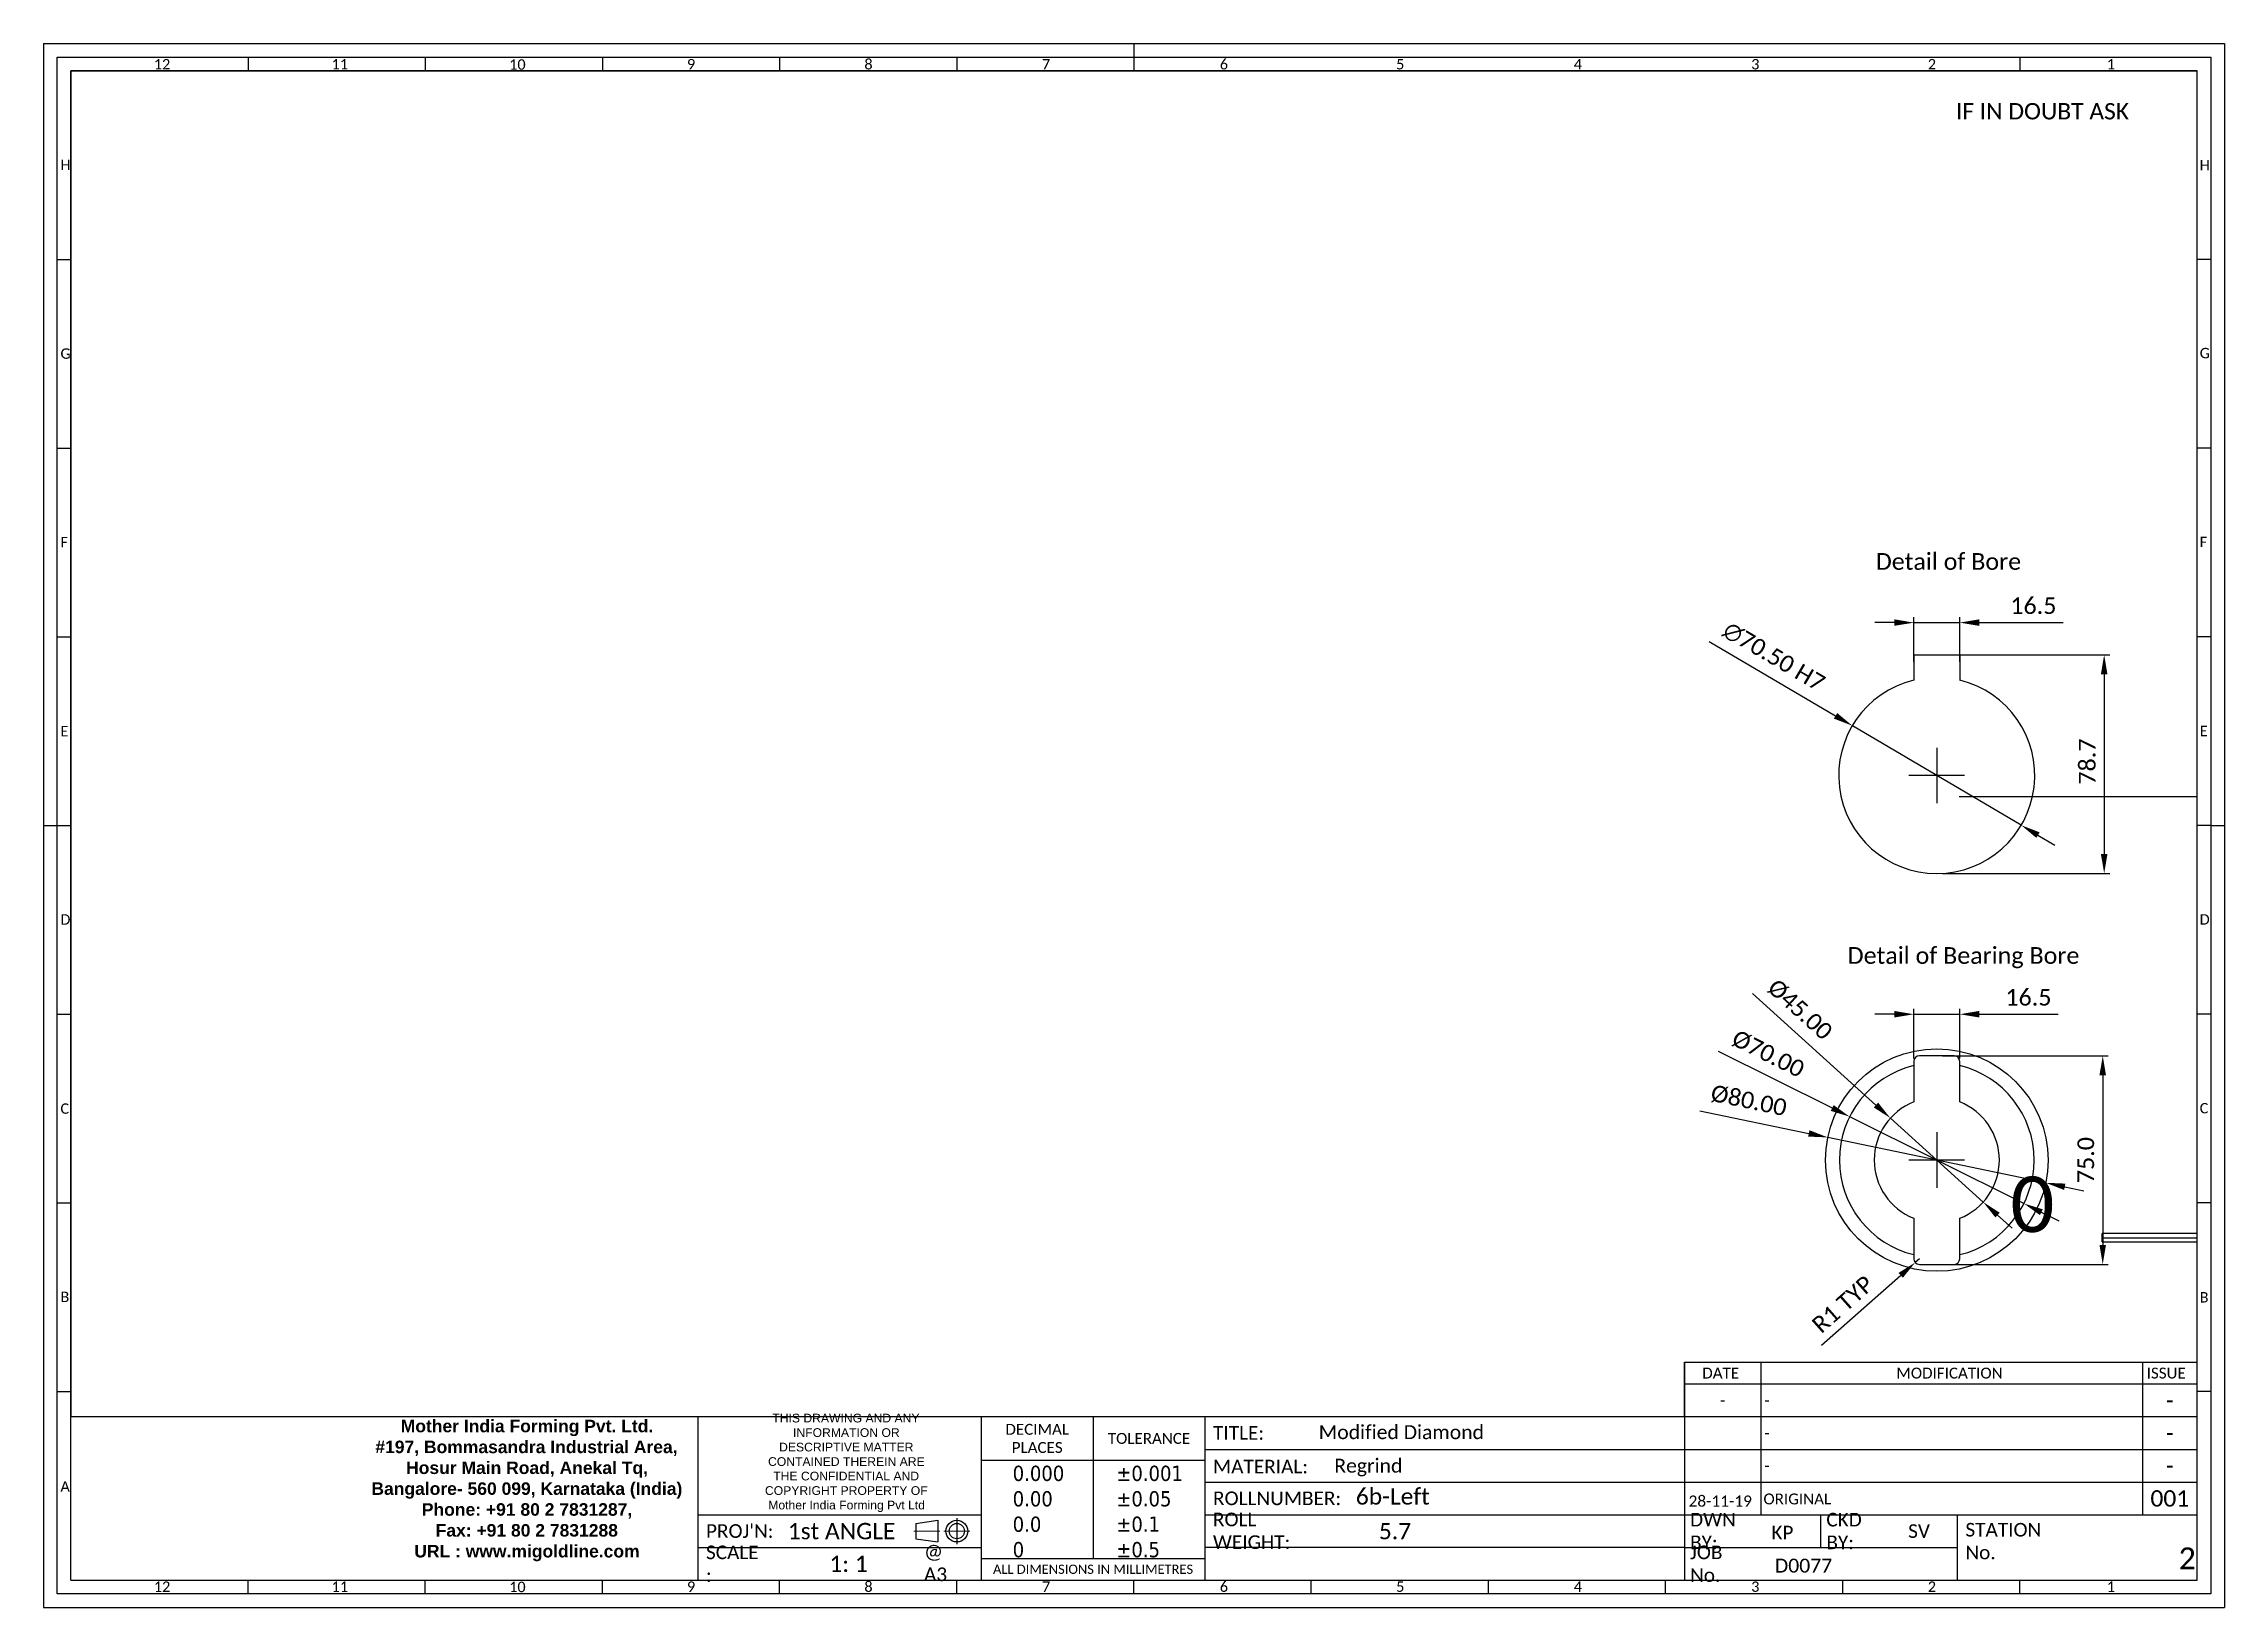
# Paper-space layout 'A3' of a CAD drawing. Header units: millimetres. Extents: x -54 to 338, y -43 to 238.
# The model-space entities are those that its viewports show. They can reach past a viewport. Long polylines and large blocks are cut down to what shows.
import ezdxf
from ezdxf.enums import TextEntityAlignment as Align

# ---------------------------------------------------------------- set-up
doc = ezdxf.new("R2010")
doc.units = ezdxf.units.MM
doc.header["$PDMODE"] = 3
doc.linetypes.add('CENTER', pattern=[50.8, 31.75, -6.35, 6.35, -6.35])
doc.layers.get('0').update_dxf_attribs({"color": 140, "linetype": 'CONTINUOUS'})
doc.layers.get('DEFPOINTS').update_dxf_attribs({"linetype": 'CONTINUOUS'})
for name, color, linetype in [('0-CAD-polyline', 7, 'CONTINUOUS'), ('DIMN', 2, 'CONTINUOUS'), ('VIEWPORT', 9, 'CONTINUOUS')]:
    doc.layers.add(name, color=color, linetype=linetype)
doc.layers.add('BORDER', color=7, linetype='CONTINUOUS', true_color=0x07749c)
doc.styles.get("Standard").update_dxf_attribs({"font": 'calibri.ttf', "height": 3})
doc.dimstyles.new('FULLDIAM', dxfattribs={"dimtxt": 3, "dimasz": 3.5, "dimexe": 1, "dimexo": 1, "dimgap": 1.5, "dimtad": 1, "dimdec": 3, "dimzin": 1, "dimdsep": 46, "dimtxsty": 'Standard', "dimcen": 0, "dimclrd": 256, "dimclre": 256, "dimclrt": 256, "dimadec": 0, "dimazin": 2, "dimtp": 0.1, "dimtm": 0.1, "dimtfac": 0.71, "dimtdec": 3, "dimtmove": 0, "dimatfit": 3, "dimfxl": 1, "dimlwd": -1, "dimlwe": -1, "dimarcsym": 1})

# ---------------------------------------------------------------- blocks, each defined once
blk = doc.blocks.new("1st ANGLE PROJ'N SYMBOL")
at = {"color": 10, "linetype": 'CENTER', "lineweight": 20, "ltscale": 0.5}
for p, q in [((-5.15, 0), (-0.35, 0)), ((0.35, 0), (5.15, 0))]:
    blk.add_line(p, q, dxfattribs=at)
at = {"color": 7}
for p, q in [((-4.75, 1.4), (-0.75, 2)), ((-4.75, 1.4), (-4.75, -1.4)), ((-0.75, 2), (-0.75, -2)), ((-4.75, -1.4), (-0.75, -2))]:
    blk.add_line(p, q, dxfattribs=at)
at = {"color": 10, "linetype": 'CENTER', "lineweight": -3, "ltscale": 0.5}
blk.add_line((2.75, 2.4), (2.75, -2.4), dxfattribs=at)
at = {"color": 7}
for radius in [2, 1.4]:
    blk.add_circle((2.75, 0), radius, dxfattribs=at)
blk = doc.blocks.new('MOD BOX')
at = {"layer": 'BORDER'}
for p, q in [((-94, 6), (0, 6)), ((-94, 6), (-94, 0)), ((-80, 6), (-80, 0)), ((-10, 6), (-10, 0))]:
    blk.add_line(p, q, dxfattribs=at)
at = {"layer": 'DIMN', "flags": 4}
for tag, height, p in [('MOD-DATE', 2, (-87, 3)), ('ISSUE-No', 3, (-5, 3))]:
    blk.add_attdef(tag, text='', height=height, dxfattribs=at).set_placement(p, align=Align.MIDDLE_CENTER)
blk.add_attdef('MOD_001', (-79.38, 2), '', height=2, dxfattribs=at)
blk = doc.blocks.new('MOD TITLE BAR')
at = {"layer": 'BORDER'}
for p, q in [((-94, 4), (0, 4)), ((-94, 4), (-94, 0)), ((-80, 4), (-80, 0)), ((-10, 4), (-10, 0))]:
    blk.add_line(p, q, dxfattribs=at)
at = {"color": 254}
for s, p in [('DATE', (-90.76, 1)), ('MODIFICATION', (-55.17, 1)), ('ISSUE', (-9.25, 1))]:
    blk.add_text(s, height=2, dxfattribs=at).set_placement(p)
blk = doc.blocks.new('*D25')
at = {"layer": '0-CAD-polyline', "linetype": 'ByBlock', "transparency": 16777216}
for p, q in [((287.33, 102.88), (317.42, 102.88)), ((316.42, 99.38), (316.42, 67.03)), ((287.33, 63.53), (317.42, 63.53))]:
    blk.add_line(p, q, dxfattribs=at)
at = {"layer": '0-CAD-polyline', "transparency": 16777216}
for points in [[(315.83, 99.38), (317, 99.38), (316.42, 102.88)], [(315.83, 67.03), (317, 67.03), (316.42, 63.53)]]:
    blk.add_solid(points, dxfattribs=at)
at = {"layer": 'DEFPOINTS', "color": 0, "transparency": 16777216}
for p in [(286.33, 102.88), (286.33, 63.53), (316.42, 63.53)]:
    blk.add_point(p, dxfattribs=at)
at = {"layer": '0-CAD-polyline', "transparency": 16777216, "insert": (313.38, 83.66), "char_height": 3, "attachment_point": 5, "rotation": 90}
blk.add_mtext('78.7', dxfattribs=at)
blk = doc.blocks.new('*D26')
at = {"layer": '0-CAD-polyline', "linetype": 'ByBlock', "transparency": 16777216}
for p, q in [((278.7, 108.65), (275.2, 108.65)), ((282.2, 101.59), (282.2, 109.65)), ((282.2, 108.65), (290.45, 108.65)), ((290.45, 101.59), (290.45, 109.65)), ((293.95, 108.65), (309.04, 108.65))]:
    blk.add_line(p, q, dxfattribs=at)
at = {"layer": '0-CAD-polyline', "transparency": 16777216}
for points in [[(278.7, 109.24), (278.7, 108.07), (282.2, 108.65)], [(293.95, 109.24), (293.95, 108.07), (290.45, 108.65)]]:
    blk.add_solid(points, dxfattribs=at)
at = {"layer": 'DEFPOINTS', "color": 0, "transparency": 16777216}
for p in [(282.2, 108.65), (282.2, 100.59), (290.45, 100.59)]:
    blk.add_point(p, dxfattribs=at)
at = {"layer": '0-CAD-polyline', "transparency": 16777216, "insert": (303.69, 111.69), "char_height": 3, "attachment_point": 5}
blk.add_mtext('16.5', dxfattribs=at)
blk = doc.blocks.new('*D37')
at = {"layer": '0-CAD-polyline', "linetype": 'ByBlock', "transparency": 16777216}
for p, q in [((245.41, 105.28), (268.13, 91.89)), ((301.51, 72.21), (271.15, 90.11)), ((304.52, 70.43), (307.54, 68.65))]:
    blk.add_line(p, q, dxfattribs=at)
at = {"layer": '0-CAD-polyline', "transparency": 16777216}
for points in [[(268.43, 92.39), (267.83, 91.39), (271.15, 90.11)], [(304.82, 70.93), (304.23, 69.93), (301.51, 72.21)]]:
    blk.add_solid(points, dxfattribs=at)
at = {"layer": 'DEFPOINTS', "color": 0, "transparency": 16777216}
for p in [(271.15, 90.11), (301.51, 72.21)]:
    blk.add_point(p, dxfattribs=at)
at = {"layer": '0-CAD-polyline', "transparency": 16777216, "insert": (257.05, 102.51), "char_height": 3, "attachment_point": 5, "rotation": 329.4726}
blk.add_mtext('∅70.50 H7', dxfattribs=at)
blk = doc.blocks.new('*D38')
at = {"layer": '0-CAD-polyline', "linetype": 'ByBlock', "transparency": 16777216}
for p, q in [((243.73, 20.88), (263.32, 16.79)), ((305.91, 7.91), (266.75, 16.07)), ((309.33, 7.19), (312.76, 6.48))]:
    blk.add_line(p, q, dxfattribs=at)
at = {"layer": '0-CAD-polyline', "transparency": 16777216}
for points in [[(263.44, 17.36), (263.2, 16.22), (266.75, 16.07)], [(309.45, 7.76), (309.21, 6.62), (305.91, 7.91)]]:
    blk.add_solid(points, dxfattribs=at)
at = {"layer": 'DEFPOINTS', "color": 0, "transparency": 16777216}
for p in [(266.75, 16.07), (305.91, 7.91)]:
    blk.add_point(p, dxfattribs=at)
at = {"layer": '0-CAD-polyline', "transparency": 16777216, "insert": (252.53, 22.64), "char_height": 3, "attachment_point": 5, "rotation": 348.2187}
blk.add_mtext('%%C80.00', dxfattribs=at)
blk = doc.blocks.new('*D31')
at = {"layer": '0-CAD-polyline', "linetype": 'ByBlock', "transparency": 16777216}
for p, q in [((287.33, 30.74), (317.16, 30.74)), ((316.16, 27.24), (316.16, -3.26)), ((287.33, -6.76), (317.16, -6.76))]:
    blk.add_line(p, q, dxfattribs=at)
at = {"layer": '0-CAD-polyline', "transparency": 16777216}
for points in [[(315.57, 27.24), (316.74, 27.24), (316.16, 30.74)], [(315.57, -3.26), (316.74, -3.26), (316.16, -6.76)]]:
    blk.add_solid(points, dxfattribs=at)
at = {"layer": 'DEFPOINTS', "color": 0, "transparency": 16777216}
for p in [(286.33, 30.74), (286.33, -6.76), (316.16, -6.76)]:
    blk.add_point(p, dxfattribs=at)
at = {"layer": '0-CAD-polyline', "transparency": 16777216, "insert": (313.12, 11.99), "char_height": 3, "attachment_point": 5, "rotation": 90}
blk.add_mtext('75.0', dxfattribs=at)
blk = doc.blocks.new('*D24')
at = {"layer": '0-CAD-polyline', "linetype": 'ByBlock', "transparency": 16777216}
for p, q in [((282.2, 30.25), (282.2, 39.22)), ((290.45, 30.25), (290.45, 39.22)), ((278.7, 38.22), (275.2, 38.22)), ((282.2, 38.22), (290.45, 38.22)), ((293.95, 38.22), (308.15, 38.22))]:
    blk.add_line(p, q, dxfattribs=at)
at = {"layer": '0-CAD-polyline', "transparency": 16777216}
for points in [[(278.7, 38.81), (278.7, 37.64), (282.2, 38.22)], [(293.95, 38.81), (293.95, 37.64), (290.45, 38.22)]]:
    blk.add_solid(points, dxfattribs=at)
at = {"layer": 'DEFPOINTS', "color": 0, "transparency": 16777216}
for p in [(290.45, 38.22), (282.2, 29.25), (290.45, 29.25)]:
    blk.add_point(p, dxfattribs=at)
at = {"layer": '0-CAD-polyline', "transparency": 16777216, "insert": (302.8, 41.26), "char_height": 3, "attachment_point": 5}
blk.add_mtext('16.5', dxfattribs=at)
blk = doc.blocks.new('*D39')
at = {"layer": '0-CAD-polyline', "linetype": 'ByBlock', "transparency": 16777216}
for p, q in [((253.22, 41.96), (275.39, 21.89)), ((294.67, 4.44), (277.99, 19.54)), ((297.26, 2.09), (299.86, -0.26))]:
    blk.add_line(p, q, dxfattribs=at)
at = {"layer": '0-CAD-polyline', "transparency": 16777216}
for points in [[(275.78, 22.32), (275, 21.46), (277.99, 19.54)], [(297.65, 2.52), (296.87, 1.66), (294.67, 4.44)]]:
    blk.add_solid(points, dxfattribs=at)
at = {"layer": 'DEFPOINTS', "color": 0, "transparency": 16777216}
for p in [(277.99, 19.54), (294.67, 4.44)]:
    blk.add_point(p, dxfattribs=at)
at = {"layer": '0-CAD-polyline', "transparency": 16777216, "insert": (261.71, 39.02), "char_height": 3, "attachment_point": 5, "rotation": 317.8505}
blk.add_mtext('%%C45.00', dxfattribs=at)
blk = doc.blocks.new('*D40')
at = {"layer": '0-CAD-polyline', "linetype": 'ByBlock', "transparency": 16777216}
for p, q in [((283.2, -5.76), (282.45, -6.42)), ((265.62, -21.31), (279.83, -8.74))]:
    blk.add_line(p, q, dxfattribs=at)
at = {"layer": '0-CAD-polyline', "transparency": 16777216}
blk.add_solid([(279.45, -8.3), (280.22, -9.18), (282.45, -6.42)], dxfattribs=at)
at = {"layer": 'DEFPOINTS', "color": 0, "transparency": 16777216}
for p in [(282.45, -6.42), (283.2, -5.76)]:
    blk.add_point(p, dxfattribs=at)
at = {"layer": '0-CAD-polyline', "transparency": 16777216, "insert": (269.42, -13.93), "char_height": 3, "attachment_point": 5, "rotation": 41.4932}
blk.add_mtext('R1 TYP', dxfattribs=at)
blk = doc.blocks.new('*D41')
at = {"layer": '0-CAD-polyline', "linetype": 'ByBlock', "transparency": 16777216}
for p, q in [((247.03, 31.58), (267.53, 21.36)), ((301.99, 4.18), (270.67, 19.8)), ((305.12, 2.62), (308.25, 1.06))]:
    blk.add_line(p, q, dxfattribs=at)
at = {"layer": '0-CAD-polyline', "transparency": 16777216}
for points in [[(267.79, 21.88), (267.27, 20.84), (270.67, 19.8)], [(305.38, 3.14), (304.86, 2.1), (301.99, 4.18)]]:
    blk.add_solid(points, dxfattribs=at)
at = {"layer": 'DEFPOINTS', "color": 0, "transparency": 16777216}
for p in [(270.67, 19.8), (301.99, 4.18)]:
    blk.add_point(p, dxfattribs=at)
at = {"layer": '0-CAD-polyline', "transparency": 16777216, "insert": (256, 31.05), "char_height": 3, "attachment_point": 5, "rotation": 333.5023}
blk.add_mtext('%%C70.00', dxfattribs=at)
blk = doc.blocks.new('bore')
at = {"layer": '0-CAD-polyline'}
for p, q in [((282.2028, 102.8831), (290.4528, 102.8831)), ((282.2028, 102.8831), (282.2028, 98.2936)), ((290.4528, 102.8831), (290.4528, 98.2936)), ((286.3278, 86.1581), (286.3278, 76.1581)), ((291.3278, 81.1581), (281.3278, 81.1581)), ((286.3278, 16.99), (286.3278, 6.99)), ((291.3278, 11.99), (281.3278, 11.99))]:
    blk.add_line(p, q, dxfattribs=at)
blk.add_lwpolyline([(283.2028, -6.76), (289.4528, -6.76, 0.41421356), (290.4528, -5.76), (290.4528, 1.5235, 0.68074565), (290.4528, 22.4565), (290.4528, 29.74, 0.41421356), (289.4528, 30.74), (283.2028, 30.74, 0.41421356), (282.2028, 29.74), (282.2028, 22.4565, 0.68074565), (282.2028, 1.5235), (282.2028, -5.76, 0.41421356)], format="xyb", close=True, dxfattribs=at)
blk.add_circle((286.3278, 11.99), 20, dxfattribs=at)
for centre, radius, start, end in [((286.3278, 81.1581), 17.625, 103.535191, 76.464809), ((286.3278, 11.99), 17.5, 103.633731, 256.366269), ((286.3278, 11.99), 17.5, 283.633731, 76.366269)]:
    blk.add_arc(centre, radius, start, end, dxfattribs=at)
at = {"layer": '0-CAD-polyline', "char_height": 3, "attachment_point": 1}
for s, width, insert in [('\\pi2.17786;Detail of Bore', 30.141872, (273.1801, 121.1487)), ('\\pi6.54335;Detail of Bearing Bore', 54.567472, (263.7588, 50.2882))]:
    blk.add_mtext_dynamic_manual_height_columns(s, width=width, gutter_width=15, heights=[0], dxfattribs=dict(at, insert=insert))
at = {"layer": '0-CAD-polyline'}
for p1, p2, text, picture, middle in [((301.5098, 72.2055), (271.1459, 90.1107), '∅70.50 H7', '*D37', (257.0543, 102.5086)), ((305.9065, 7.9065), (266.7492, 16.0735), '%%C80.00', '*D38', (252.5304, 22.6364))]:
    dim = blk.add_diameter_dim_2p(p1=p1, p2=p2, text=text, dimstyle='FULLDIAM', dxfattribs=at)
    dim.commit()
    dim.dimension.update_dxf_attribs({"geometry": picture, "text_midpoint": middle})
dim = blk.add_linear_dim(base=(282.2028, 108.6528), p1=(290.4528, 100.5883), p2=(282.2028, 100.5883), text='16.5', dimstyle='FULLDIAM', dxfattribs=at)
dim.commit()
dim.dimension.update_dxf_attribs({"geometry": '*D26', "text_midpoint": (303.6938, 108.6528), "dimtype": 128})
dim = blk.add_linear_dim(base=(316.4177, 63.5331), p1=(286.3278, 102.8831), p2=(286.3278, 63.5331), angle=90, text='78.7', dimstyle='FULLDIAM', dxfattribs=at)
dim.commit()
dim.dimension.update_dxf_attribs({"geometry": '*D25', "text_midpoint": (316.4177, 83.662), "dimtype": 128})
for p1, p2, text, picture, middle in [((294.6686, 4.4405), (277.9871, 19.5395), '%%C45.00', '*D39', (259.3448, 36.4134)), ((301.9895, 4.1821), (270.6662, 19.7978), '%%C70.00', '*D41', (254.4246, 27.8948))]:
    dim = blk.add_diameter_dim_2p(p1=p1, p2=p2, text=text, dimstyle='FULLDIAM', dxfattribs=at)
    dim.commit()
    dim.dimension.update_dxf_attribs({"geometry": picture, "text_midpoint": middle, "dimtype": 163})
dim = blk.add_linear_dim(base=(290.4528, 38.2227), p1=(282.2028, 29.2502), p2=(290.4528, 29.2502), text='16.5', dimstyle='FULLDIAM', dxfattribs=at)
dim.commit()
dim.dimension.update_dxf_attribs({"geometry": '*D24', "text_midpoint": (302.8032, 41.2584)})
dim = blk.add_linear_dim(base=(316.1569, -6.76), p1=(286.3278, 30.74), p2=(286.3278, -6.76), angle=90, text='75.0', dimstyle='FULLDIAM', dxfattribs=at)
dim.commit()
dim.dimension.update_dxf_attribs({"geometry": '*D31', "text_midpoint": (313.1199, 11.99)})
dim = blk.add_radius_dim(center=(283.2028, -5.76), mpoint=(282.4538, -6.4225), text='R1 TYP', dimstyle='FULLDIAM', dxfattribs=at)
dim.commit()
dim.dimension.update_dxf_attribs({"geometry": '*D40', "text_midpoint": (269.422, -13.9303)})
blk = doc.blocks.new('MIF_RND_R3')
at = {"layer": '0-CAD-polyline'}
blk.add_lwpolyline([(-49.08, 233.61), (-49.08, -8.45), (241, -8.45), (241, 1.35), (333.12, 1.35), (333.12, 233.61), (-49.08, 233.61)], close=True, dxfattribs=at)
at = {"layer": 'BORDER'}
for p, q in [((-49.08, 233.61), (333.12, 233.61)), ((-49.08, -37.85), (-49.08, 233.61)), ((333.12, -37.85), (333.12, 233.61)), ((-49.08, -8.45), (333.12, -8.45)), ((63.62, -8.45), (63.62, -37.85)), ((114.58, -8.45), (114.58, -37.85)), ((134.67, -8.45), (134.67, -33.93)), ((154.76, -8.45), (154.76, -37.85)), ((241, -8.45), (241, -37.85)), ((254.72, -8.45), (254.72, -26.09)), ((323.32, -8.45), (323.32, -26.09)), ((154.76, -14.33), (333.12, -14.33)), ((114.58, -16.29), (154.76, -16.29)), ((154.76, -20.21), (333.12, -20.21)), ((63.62, -26.09), (114.58, -26.09)), ((63.62, -26.09), (114.58, -26.09)), ((154.76, -26.09), (333.12, -26.09)), ((265.5, -31.97), (265.5, -26.09)), ((290, -26.09), (290, -37.85)), ((63.62, -31.97), (114.58, -31.97)), ((114.58, -33.93), (154.76, -33.93)), ((241, -31.97), (154.76, -31.97)), ((241, -31.97), (290, -31.97)), ((-49.08, -37.85), (333.12, -37.85))]:
    blk.add_line(p, q, dxfattribs=at)
at = {"layer": 'VIEWPORT'}
for p, q in [((-53.98, 238.48), (-53.98, -42.75)), ((-53.98, 238.48), (338.02, 238.48)), ((-51.51, 236.04), (335.56, 236.04)), ((-51.51, -40.29), (-51.51, 236.04)), ((-17.23, 236.04), (-17.23, 233.61)), ((14.62, 236.04), (14.62, 233.61)), ((46.47, 236.04), (46.47, 233.61)), ((78.32, 236.04), (78.32, 233.61)), ((110.17, 236.04), (110.17, 233.61)), ((142.01, 238.48), (142.01, 236.04)), ((142.01, 236.04), (142.01, 233.61)), ((301.27, 236.04), (301.27, 233.61)), ((335.56, 236.04), (335.56, -40.29)), ((-51.51, 199.67), (-49.08, 199.67)), ((335.56, 199.67), (333.12, 199.67)), ((-51.51, 165.74), (-49.08, 165.74)), ((335.56, 165.74), (333.12, 165.74)), ((-51.51, 131.81), (-49.08, 131.81)), ((335.56, 131.81), (333.12, 131.81)), ((-53.98, 97.88), (-51.51, 97.88)), ((-51.51, 97.88), (-49.08, 97.88)), ((335.56, 97.88), (333.12, 97.88)), ((335.56, 97.88), (338.02, 97.88)), ((-51.51, 63.94), (-49.08, 63.94)), ((335.56, 63.94), (333.12, 63.94)), ((-51.51, 30.01), (-49.08, 30.01)), ((335.56, 30.01), (333.12, 30.01)), ((-51.51, -3.92), (-49.08, -3.92)), ((335.56, -3.92), (333.12, -3.92)), ((-17.23, -40.29), (-17.23, -37.85)), ((14.62, -40.29), (14.62, -37.85)), ((46.47, -40.29), (46.47, -37.85)), ((78.32, -40.29), (78.32, -37.85)), ((110.17, -40.29), (110.17, -37.85)), ((142.01, -40.29), (142.01, -37.85)), ((173.87, -40.29), (173.87, -37.85)), ((205.72, -40.29), (205.72, -37.85)), ((237.57, -40.29), (237.57, -37.85)), ((269.42, -40.27), (269.42, -37.85)), ((301.27, -40.29), (301.27, -37.85)), ((-53.98, -42.75), (338.02, -42.75)), ((335.56, -40.29), (-51.51, -40.29))]:
    blk.add_line(p, q, dxfattribs=at)
blk.add_lwpolyline([(338.02, 238.48), (338.02, -42.75)], dxfattribs=at)
at = {"layer": '0-CAD-polyline'}
blk.add_blockref('bore', (0, 25.7), dxfattribs=at)
at = {"layer": 'BORDER', "xscale": 0.98, "yscale": 0.98, "zscale": 0.98}
for name, p in [('MOD TITLE BAR', (333.12, -2.57)), ("1st ANGLE PROJ'N SYMBOL", (107.48, -29.03))]:
    blk.add_blockref(name, p, dxfattribs=at)
at = {"layer": 'BORDER'}
ref = blk.add_blockref('MOD BOX', (333.12, -8.45), dxfattribs=dict(at, xscale=0.98, yscale=0.98, zscale=0.98))
ref.add_attrib('MOD_001', '-', (255.34, -6.49), dxfattribs={"layer": 'DIMN', "height": 1.96})
ref.add_attrib('MOD-DATE', '-', dxfattribs={"layer": 'DIMN', "height": 1.96}).set_placement((247.86, -5.51), align=Align.MIDDLE_CENTER)
ref.add_attrib('ISSUE-No', '-', dxfattribs={"layer": 'DIMN', "height": 2.94}).set_placement((328.22, -5.51), align=Align.MIDDLE_CENTER)
at = {"layer": 'BORDER', "color": 254}
for s, insert, char_height, width, attachment_point in [('\\pi5.5835;{\\fArial|b1|i0|c0|p34;\\C9;Mother India Forming Pvt. Ltd.\\P\\pi1.02672;#197, Bommasandra Industrial Area,\\P\\pi6.54965;Hosur Main Road, Anekal Tq,\\P\\pi0.30997;Bangalore- 560 099, Karnataka (India)\\P\\pi9.37673;Phone: +91 80 2 7831287, \\P\\pi11.86616;Fax: +91 80 2 7831288 \\P\\pi8.02228;URL : www.migoldline.com}', (4.63, -34.46), 2.25, 56.1286, 7), ('\\pi3.04276;{\\fArial|b0|i0|c0|p34;THIS DRAWING AND ANY \\P\\pi6.76642;INFORMATION OR \\P\\pi4.25927;DESCRIPTIVE MATTER \\P\\pi2.27158;CONTAINED THEREIN ARE \\P\\pi3.21343;THE CONFIDENTIAL AND \\P\\pi1.71692;COPYRIGHT PROPERTY OF \\P\\pi2.31371;Mother India Forming Pvt Ltd}', (73.97, -25.6), 1.5637, 32.4754, 7), ('DECIMAL PLACES', (124.63, -12.37), 1.96, 19.2432, 5), ('TOLERANCE', (144.72, -12.37), 1.96, 19.2432, 5), ('TITLE:', (156.23, -11.39), 2.45, 0.2265, 4), ('{\\fTahoma|b0|i0|c0|p34;0.000\\P0.00\\P0.0\\P0}', (120.22, -17.27), 2.744, 13.72, 1), ('{\\fTahoma|b0|i0|c0|p34;±0.001\\P±0.05\\P±0.1\\P±0.5}', (138.84, -17.27), 2.744, 14.7, 1), ('MATERIAL:', (156.23, -17.44), 2.45, 0.2265, 4), ('ROLLNUMBER:', (156.23, -23.15), 2.45, 0.2265, 4), ('ROLL WEIGHT:', (156.22, -28.99), 2.45, 0.2265, 4), ('DWN BY:', (241.98, -29.03), 2.45, 0.2265, 4), ('CKD BY:', (266.48, -29.03), 2.45, 0.2265, 4), ("PROJ'N:", (65.09, -29.03), 2.45, 0.2265, 4), ('STATION No.', (291.47, -27.56), 2.45, 0.1241, 1), ('SCALE :', (65.09, -34.91), 2.45, 0.2265, 4), ('@ A3', (104.28, -34.77), 2.45, 0.2265, 4), ('JOB No.', (241.98, -34.91), 2.45, 0.2265, 4)]:
    blk.add_mtext(s, dxfattribs=dict(at, insert=insert, char_height=char_height, width=width, attachment_point=attachment_point))
at = {"layer": 'DIMN', "insert": (305.32, 226.3), "char_height": 2.94, "attachment_point": 5}
blk.add_mtext('IF IN DOUBT ASK', dxfattribs=at)
at = {"layer": 'DIMN'}
for tag, p, height in [('DRAWINGCOMENT', (175.23, -12.49), 2.5), ('DDATE', (241.71, -24.63), 2), ('ROLLWEIGHT', (181.9, -30.5), 2.94), ('DESIGNER', (256.6, -30.52), 2.45), ('PROJECT', (257.23, -36.49), 2.5)]:
    blk.add_attdef(tag, p, '', height=height, dxfattribs=at)
for tag, p, flags in [('MOD-003_001', (255.34, -12.37), 8), ('MOD-002_001', (255.34, -18.25), 8), ('MOD-001_001', (255.17, -24.23), 4)]:
    blk.add_attdef(tag, p, '', height=1.96, dxfattribs=dict(at, flags=flags))
for tag, height, flags, p in [('ISSUE-NO-003', 2.94, 8, (328.22, -11.39)), ('ISSUE-NO-002', 2.94, 8, (328.22, -17.27)), ('ISSUE-NO-001', 2.94, 4, (328.22, -23.15)), ('NOTE', 1.67, 8, (134.67, -35.89))]:
    blk.add_attdef(tag, text='', height=height, dxfattribs=dict(at, flags=flags)).set_placement(p, align=Align.MIDDLE_CENTER)
for tag, height, flags, p in [('MMAT', 2.5, 4, (178.03, -17.27)), ('ROLLNUMBER', 2.94, 4, (181.9, -22.79)), ('PROJECTION', 2.94, 8, (79.79, -29.03)), ('CHECKEDFROM', 2.45, 4, (281.18, -29.03)), ('SCALE', 2.94, 8, (86.23, -34.91))]:
    blk.add_attdef(tag, text='', height=height, dxfattribs=dict(at, flags=flags)).set_placement(p, align=Align.MIDDLE_LEFT)
at = {"layer": 'DIMN', "flags": 4}
blk.add_attdef('STATIONNUMBER', text='', height=3.92, dxfattribs=at).set_placement((332.9, -35.89), align=Align.RIGHT)
at = {"layer": 'VIEWPORT'}
for s, height, p in [('12', 1.872, (-34.16, 233.84)), ('12', 1.872, (-34.16, 233.84)), ('11', 1.872, (-2.21, 233.84)), ('10', 1.872, (29.71, 233.79)), ('10', 1.872, (29.71, 233.79)), ('9', 1.87, (61.67, 233.84)), ('9', 1.87, (61.67, 233.84)), ('8', 1.87, (93.56, 233.84)), ('8', 1.87, (93.56, 233.84)), ('7', 1.87, (125.49, 233.84)), ('7', 1.87, (125.49, 233.84)), ('6', 1.87, (157.45, 233.84)), ('6', 1.87, (157.45, 233.84)), ('5', 1.87, (189.14, 233.84)), ('5', 1.87, (189.14, 233.84)), ('4', 1.87, (221.08, 233.84)), ('4', 1.87, (221.08, 233.84)), ('3', 1.87, (252.97, 233.84)), ('3', 1.87, (252.97, 233.84)), ('2', 1.87, (284.72, 233.84)), ('2', 1.87, (284.72, 233.84)), ('1', 1.87, (316.88, 233.84)), ('1', 1.87, (316.88, 233.84)), ('H', 1.87, (-50.95, 215.76)), ('H', 1.87, (333.59, 215.68)), ('G', 1.87, (-50.95, 181.8)), ('G', 1.87, (333.59, 181.89)), ('F', 1.87, (-50.95, 147.88)), ('F', 1.87, (333.59, 147.92)), ('E', 1.87, (-50.95, 113.89)), ('E', 1.87, (333.59, 113.93)), ('D', 1.87, (-50.95, 80.03)), ('D', 1.87, (333.59, 80.04)), ('C', 1.87, (-50.95, 46.02)), ('C', 1.87, (333.59, 46.09)), ('B', 1.87, (-50.95, 12.16)), ('B', 1.87, (333.59, 12.08)), ('A', 1.87, (-50.95, -21.94)), ('12', 1.872, (-34.16, -39.96)), ('11', 1.872, (-2.21, -39.96)), ('10', 1.872, (29.71, -40.01)), ('9', 1.87, (61.67, -39.96)), ('8', 1.87, (93.56, -39.96)), ('7', 1.87, (125.49, -39.96)), ('6', 1.87, (157.45, -39.96)), ('5', 1.87, (189.14, -39.96)), ('4', 1.87, (221.08, -39.96)), ('3', 1.87, (252.97, -39.96)), ('2', 1.87, (284.72, -39.96)), ('1', 1.87, (316.88, -39.96))]:
    blk.add_text(s, height=height, dxfattribs=at).set_placement(p)

msp = doc.modelspace()

# ---------------------------------------------------------------- linework, layer by layer
at = {"layer": '0-CAD-polyline', "color": 1}
for p, q in [((100.32, -4.59), (-19.68, -4.59)), ((6.03, -83.84), (76.03, -83.84))]:
    msp.add_line(p, q, dxfattribs=at)
at = {"layer": '0-CAD-polyline', "color": 4}
msp.add_line((6.03, -84.59), (6.03, -83.09), dxfattribs=at)
msp.add_line((6.03, -84.59), (6.03, -83.09), dxfattribs=at)
at = {"layer": '0-CAD-polyline', "color": 5}
msp.add_lwpolyline([(6.03, -83.09), (6.03, -84.59), (26.53, -84.59), (29.87, -84.59), (34.87, -84.59), (39.87, -84.59), (43.2, -84.59), (76.03, -84.59), (76.03, -83.09), (43.2, -83.09), (39.87, -83.09), (34.87, -83.09), (29.87, -83.09), (26.53, -83.09), (6.03, -83.09)], dxfattribs=at)

# ---------------------------------------------------------------- texts
at = {"layer": '0-CAD-polyline'}
msp.add_text(' 0', height=10, dxfattribs=at).set_placement((-13.97, -82.84))

psp = doc.layouts.new('A3')

# ---------------------------------------------------------------- linework, layer by layer
at = {"layer": '0-CAD-polyline'}
psp.add_lwpolyline([(-49.08, 233.61), (-49.08, -8.45), (241, -8.45), (241, 1.35), (333.12, 1.35), (333.12, 233.61), (-49.08, 233.61)], close=True, dxfattribs=at)

# ---------------------------------------------------------------- block references
ref = psp.add_blockref('MIF_RND_R3', (0, 0), dxfattribs=at)
ref.add_attrib('PROJECT', 'D0077', (257.23, -36.49), dxfattribs={"layer": 'DIMN', "height": 2.5})
ref.add_attrib('ROLLWEIGHT', '    5.7', (181.9, -30.5), dxfattribs={"layer": 'DIMN', "height": 2.94})
ref.add_attrib('DRAWINGCOMENT', 'Modified Diamond', (175.23, -12.49), dxfattribs={"layer": 'DIMN', "height": 2.5})
ref.add_attrib('NOTE', 'ALL DIMENSIONS IN MILLIMETRES', dxfattribs={"layer": 'DIMN', "height": 1.666}).set_placement((134.67, -35.89), align=Align.MIDDLE_CENTER)
ref.add_attrib('SCALE', ' 1: 1', dxfattribs={"layer": 'DIMN', "height": 2.94}).set_placement((86.23, -34.91), align=Align.MIDDLE_LEFT)
ref.add_attrib('PROJECTION', '1st ANGLE', dxfattribs={"layer": 'DIMN', "height": 2.94}).set_placement((79.79, -29.03), align=Align.MIDDLE_LEFT)
ref.add_attrib('ISSUE-NO-003', '-', dxfattribs={"layer": 'DIMN', "height": 2.94}).set_placement((328.22, -11.39), align=Align.MIDDLE_CENTER)
ref.add_attrib('MOD-003_001', '-', (255.34, -12.37), dxfattribs={"layer": 'DIMN', "height": 1.96})
ref.add_attrib('ISSUE-NO-002', '-', dxfattribs={"layer": 'DIMN', "height": 2.94}).set_placement((328.22, -17.27), align=Align.MIDDLE_CENTER)
ref.add_attrib('MOD-002_001', '-', (255.34, -18.25), dxfattribs={"layer": 'DIMN', "height": 1.96})
ref.add_attrib('ISSUE-NO-001', '001', dxfattribs={"layer": 'DIMN', "height": 2.94}).set_placement((328.22, -23.15), align=Align.MIDDLE_CENTER)
ref.add_attrib('MOD-001_001', 'ORIGINAL', (255.17, -24.23), dxfattribs={"layer": 'DIMN', "height": 1.96})
ref.add_attrib('STATIONNUMBER', '2', dxfattribs={"layer": 'DIMN', "height": 3.92}).set_placement((332.9, -35.89), align=Align.RIGHT)
ref.add_attrib('CHECKEDFROM', 'SV', dxfattribs={"layer": 'DIMN', "height": 2.45}).set_placement((281.18, -29.03), align=Align.MIDDLE_LEFT)
ref.add_attrib('ROLLNUMBER', '6b-Left', dxfattribs={"layer": 'DIMN', "height": 2.94}).set_placement((181.9, -22.79), align=Align.MIDDLE_LEFT)
ref.add_attrib('MMAT', 'Regrind', dxfattribs={"layer": 'DIMN', "height": 2.5}).set_placement((178.03, -17.27), align=Align.MIDDLE_LEFT)
ref.add_attrib('DESIGNER', 'KP', (256.6, -30.52), dxfattribs={"layer": 'DIMN', "height": 2.45})
ref.add_attrib('DDATE', '28-11-19', (241.71, -24.63), dxfattribs={"layer": 'DIMN', "height": 2})

# ---------------------------------------------------------------- viewports
vp = psp.add_viewport(center=(142.02, 112.58), size=(382.2, 242.06), view_center_point=(-168, 5), view_height=242.06, dxfattribs=at)
vp.dxf.flags = 0x10000  # cut along an outline
vp.dxf.clipping_boundary_handle = psp.add_lwpolyline([(-49.08, 233.61), (-49.08, -8.45), (241, -8.45), (241, 1.35), (333.12, 1.35), (333.12, 233.61), (-49.08, 233.61)], format="xyb", close=True, dxfattribs={"invisible": 1}).dxf.handle

doc.saveas('drawing.dxf')
